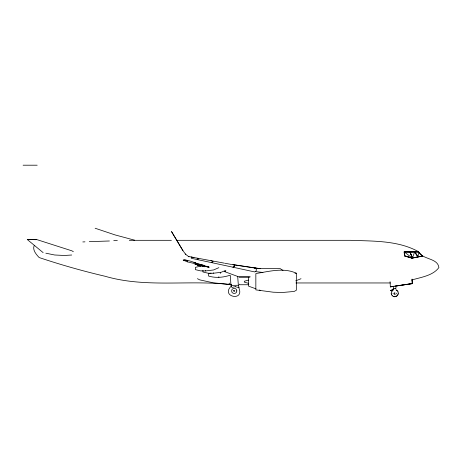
<?xml version="1.0" encoding="UTF-8"?>
<svg xmlns="http://www.w3.org/2000/svg" width="462" height="462" viewBox="0 0 462 462"><rect width="100%" height="100%" fill="white"/><g stroke="black" fill="none" stroke-linecap="round" stroke-linejoin="round"><path stroke-width="0.69" d="M422.776 256.191L412.445 257.935L409.881 252.038L404.181 251.807L404.539 255.971L412.219 257.987L422.516 255.919L412.214 258.229L410.042 251.807L412.445 257.935L412.214 258.229L404.539 255.971L404.181 251.807L418.566 251.807C422.643 259.829 437.71 257.79 438.9 267.562C432.888 275.756 420.957 277.235 411.711 280.018M395.974 287.185L395.847 288.721L395.16 288.738M199.162 263.969L197.28 264.2L187.243 261.821L187.393 260.522M220.258 273.458L220.466 272.268M391.199 293.237L392.226 290.656M398.279 293.174C398.336 295.611 395.634 297.545 393.387 296.465M396.246 293.792L396.379 293.156M412.445 257.935L414.703 251.807L410.129 252.038M224.376 263.161L191.164 257.005L191.482 257.455L191.228 258.264L232.877 267.186L234.436 266.476L234.667 265.887L234.159 265.038L232.877 264.582L260.17 268.653L254.55 268M34.119 245.697C32.271 249.907 36.411 254.706 39.16 257.548C60.84 264.801 82.848 271.061 105.111 276.27C146.263 288.259 189.403 279.574 231.347 284.673M398.007 294.542L397.245 295.692L394.733 296.737M228.332 284.355L229.926 283.091M231.572 285.805C219.514 296.829 245.576 302.177 238.577 287.243M392.226 290.719L393.387 289.882M218.861 267.665L213.56 269.97L205.694 270.928M225.872 270.299L221.096 272.303L213.225 273.261M233.356 267.1L234.436 266.476M202.651 266.118L204.701 266.765L200.502 265.396L199.827 265.783L195.663 264.38L196.933 264.229M393.618 289.541L391.227 290.615L391.915 291.181M390.771 290.332C390.713 291.395 392.174 288.698 393.428 289.137M295.709 280.861L301.005 278.725M229.932 275.265C223.123 277.512 215.459 278.211 208.529 276.028L208.529 273.741L211.111 273.123M211.752 262.462L212.711 262.162L213.04 261.4L210.92 260.683M248.458 280.082L244.311 281.254L244.311 282.126L248.458 283.304M200.537 266.129L195.38 267.359L195.38 269.646L200.537 270.876L205.694 270.963L205.694 270.345M197.592 259.5L198.521 258.766L197.055 258.281M395.368 294.681L394.109 294.681M390.35 286.758L412.266 283.541M36.157 239.703L27.275 239.518L43.145 252.639M390.298 286.879L394.115 286.313L390.35 286.879L390.055 281.664M412.312 283.622L395.507 286.105L412.312 283.622L412.052 279.077M235.297 286.683C231.681 287.22 231.924 288.802 230.936 284.754L230.272 275.531M187.243 261.821L183.229 260.071C189.616 259.835 195.524 263.392 201.634 264.928L195.022 264.166L197.28 264.2M183.264 260.36L186.151 260.019M195.022 264.166L196.136 264.039M230.983 285.383L238.346 285.273L239.102 287.687L235.32 286.683M393.815 288.704L395.663 288.704M109.425 240.985L89.281 241.666M113.744 240.696L117.342 240.454M71.72 255.018L64.374 255.48L54.649 254.995L45.848 253.193M27.275 239.518L36.296 239.426L72.008 250.872L73.371 251.732M414.703 251.807L418.566 251.807M82.814 241.938L84.968 241.845M195.339 262.306L193.93 262.352L195.334 262.537M225.635 271.442L224.237 271.483L239.149 276.981L249.607 277.09M201.201 266.152L199.827 265.783L208.772 266.459M239.149 276.981L250.3 276.859M294.975 273.238L296.338 273.233L296.338 290.246L294.207 291.435L282.484 292.504L273.25 292.209L255.844 289.882L255.844 273.527C269.103 271.506 283.489 267.284 296.338 273.233M23.1 165.2L37.191 165.2M129.308 240.315L171.385 240.315M176.438 240.315L350.398 240.315C373.14 241.21 397.794 240.315 418.347 251.582M412.214 258.229L404.816 255.763L404.406 252.038L418.78 252.038L418.07 256.56L414.553 252.038L417.821 256.618M208.784 267.169L195.663 264.38L203.211 265.084M255.671 268.509L280.018 268.509L283.01 270.478M295.917 282.958L390.506 282.958M248.827 284.736L239.495 284.736L239.195 284.194M393.942 288.733L393.63 288.721L393.503 287.185M259.569 268.589L259.038 268.549L260.314 268.682M231.358 284.661L213.23 282.802L199.728 279.874L197.413 278.673M183.235 260.071L187.439 260.516M255.157 271.569L262.918 272.453M200.502 265.396L197.667 265.055L200.502 265.396L200.502 264.72M208.662 267.348L201.819 265.084L203.211 265.292M232.444 264.611L256.087 268.226M225.046 263.282L231.745 264.507M188.329 256.404L193.936 257.559M232.877 267.186L254.66 271.927C256.087 271.61 256.982 269.837 255.919 268.624L254.758 268.029M134.696 240.2L114.998 234.898L95.132 228.24M197.574 264.576L205.988 266.516M201.819 265.084L206.537 266.58M207.987 266.759L209.321 267.209M255.954 288.819L248.573 286.169L248.573 277.212M259.309 290.026L260.649 290.506M396.09 289.882L397.245 290.656L398.007 291.874M396.09 289.945L397.245 290.719M392.226 295.692L393.387 296.529M404.406 252.038L412.219 257.987M185.233 253.973L189.01 256.901M418.451 251.819L422.418 255.936M182.946 250.67L171.558 231.635L182.946 250.67L185.811 254.556M414.784 252.038L418.22 256.768M391.47 294.542L392.226 295.755M398.007 291.811L398.279 293.237M391.199 293.174L391.47 294.606M393.093 293.156L393.214 293.792M184.8 259.881L184.806 260.239M238.346 285.273L237.699 276.594M412.04 279.793L412.26 283.616M218.844 276.726L218.844 277.344M213.225 272.678L213.225 273.296L208.073 273.204L202.916 271.974L202.916 270.264M236.827 290.916C236.954 294.352 231.485 294.346 231.595 290.916C231.485 287.491 236.954 287.485 236.827 290.916M233.628 290.679L233.974 291.51L234.783 291.158L234.459 290.327L233.628 290.679M394.375 293.018C394.675 294.542 395.645 292.123 394.375 293.018M390.598 290.586L390.84 290.303L390.598 290.586"/></g></svg>
